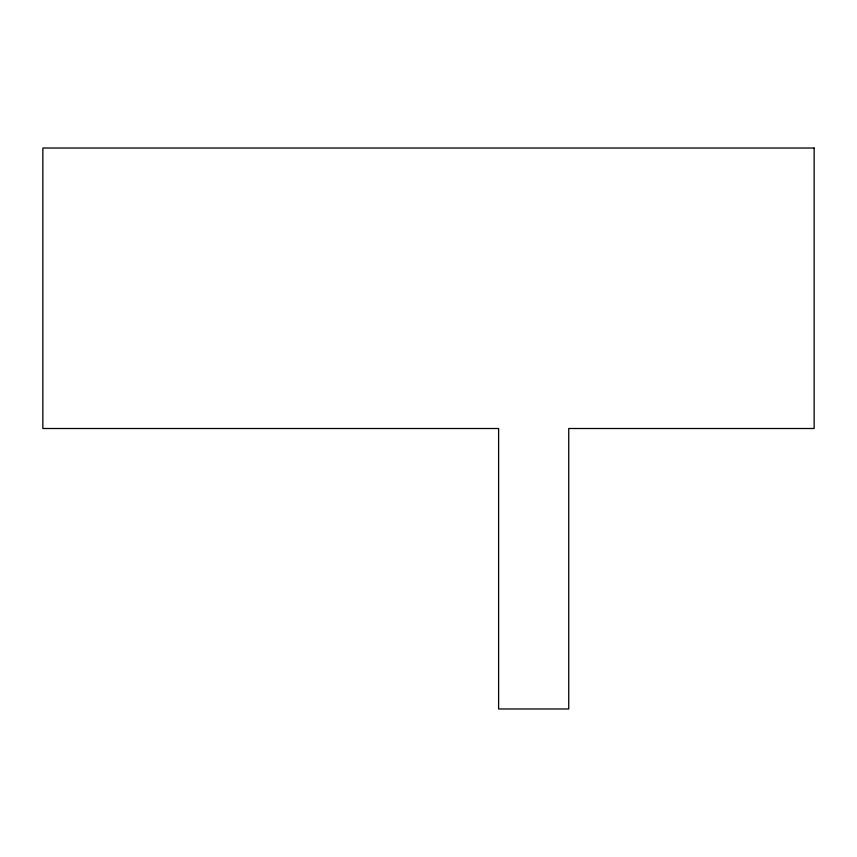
<?xml version="1.0" encoding="UTF-8"?>
<svg xmlns="http://www.w3.org/2000/svg" width="857" height="857" viewBox="0 0 857 857"><rect width="100%" height="100%" fill="white"/><g stroke="black" fill="none" stroke-linecap="round" stroke-linejoin="round"><path stroke-width="1.29" d="M814.15 148.025L42.85 148.025L42.85 428.5L498.613 428.5L498.613 708.975L568.737 708.975L568.737 428.5L814.15 428.5L814.15 148.025"/></g></svg>
